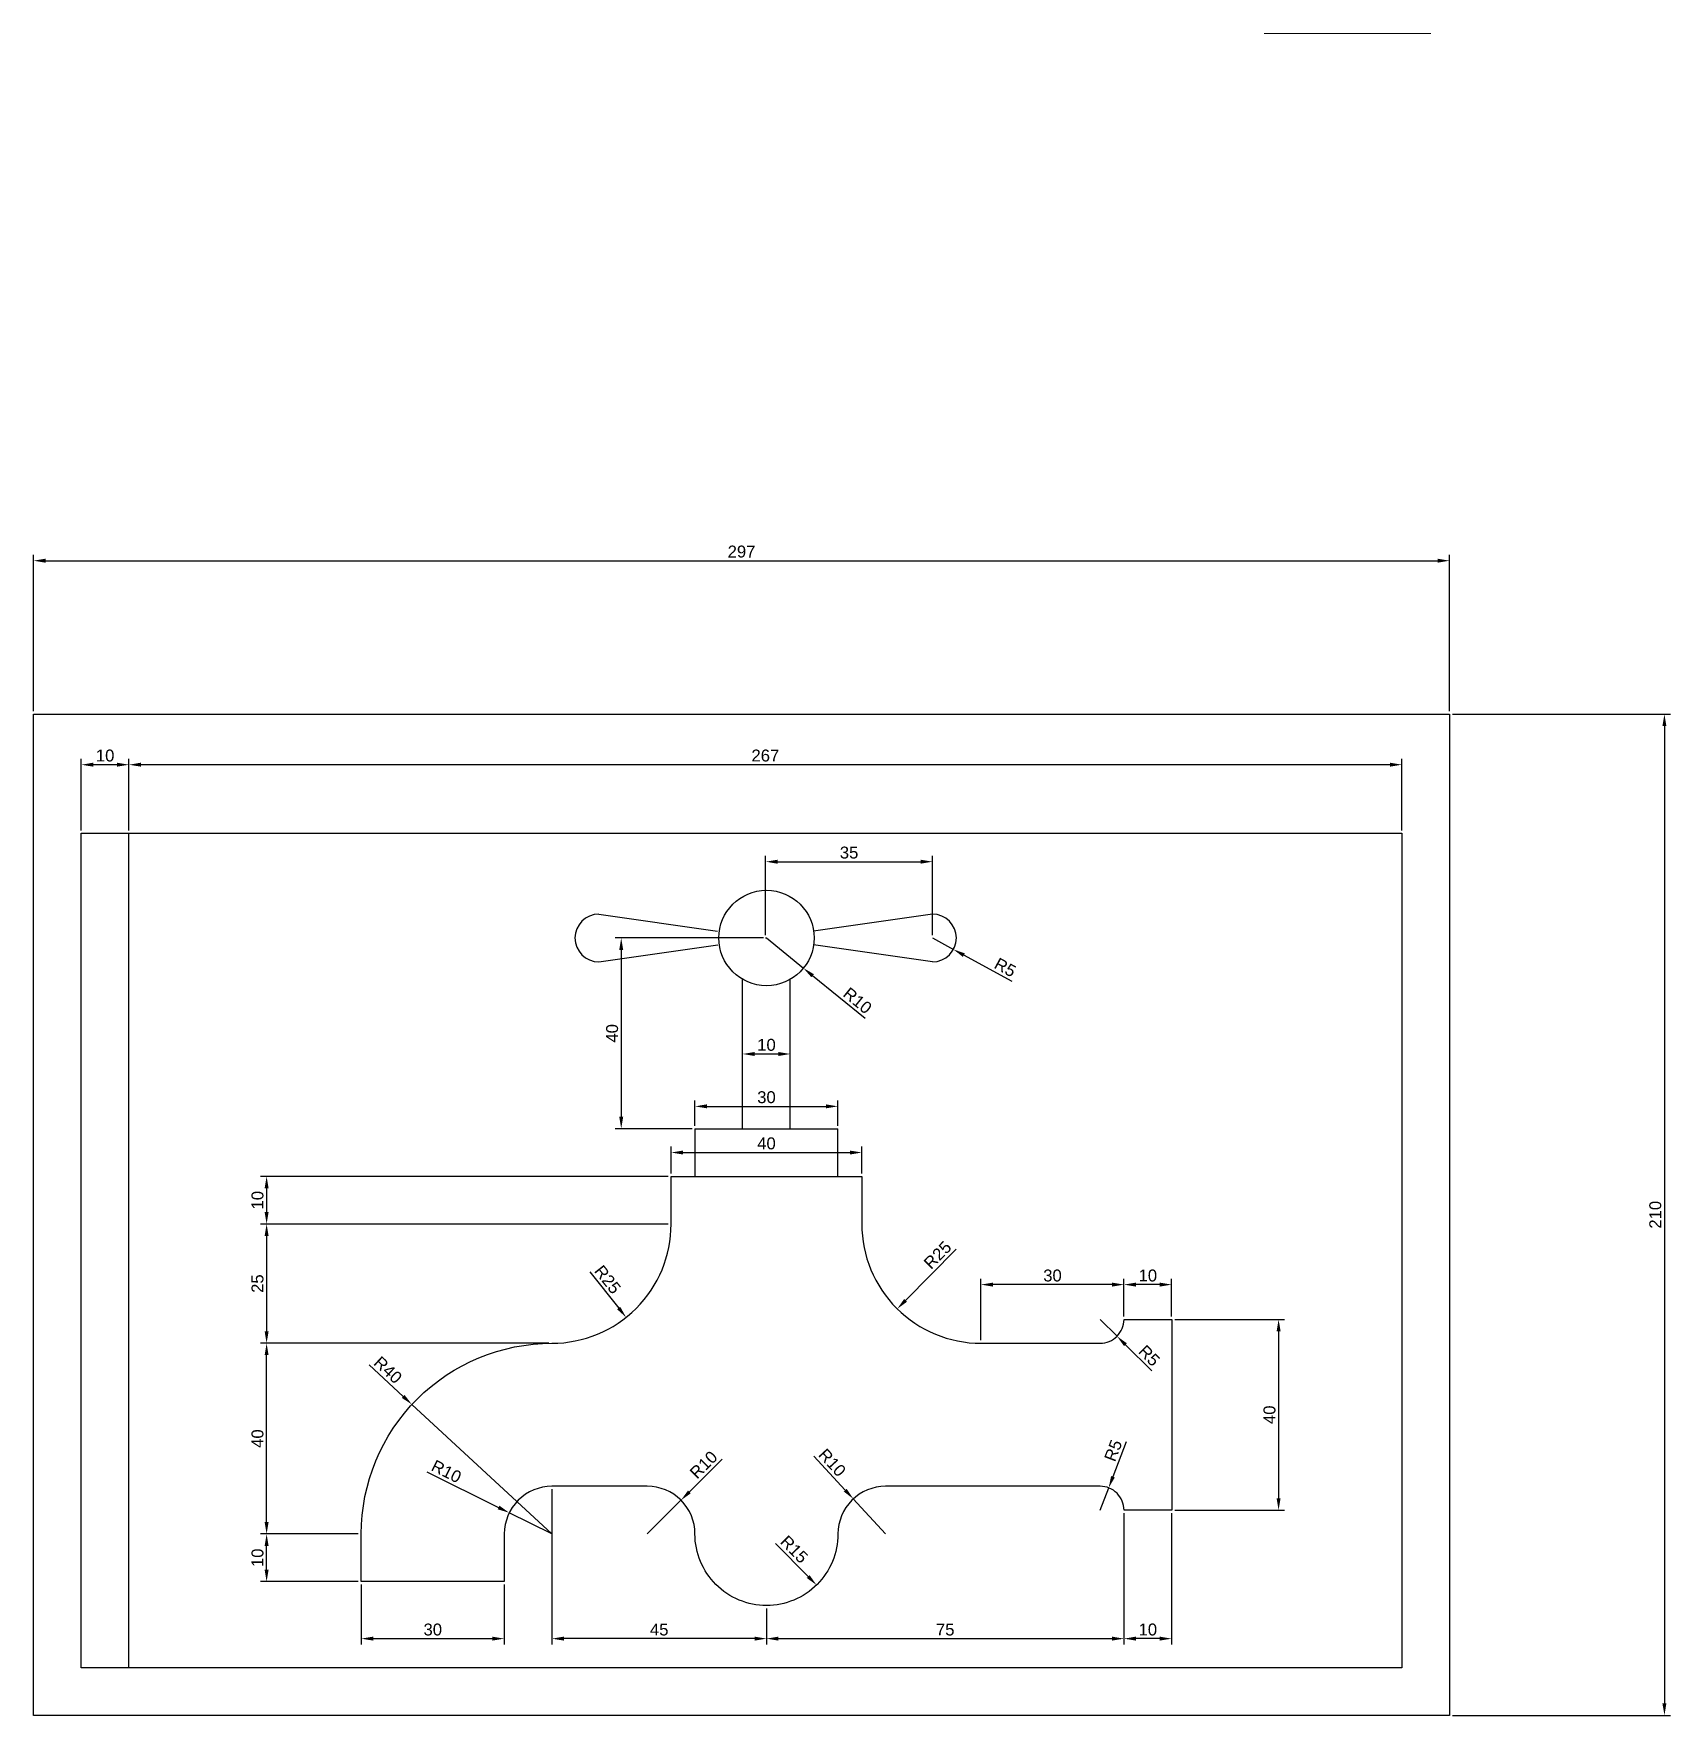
# Model space of a CAD drawing. Header units: millimetres. Extents: x 0 to 343, y 0 to 353.
import ezdxf

# ---------------------------------------------------------------- set-up
doc = ezdxf.new("R2010")
doc.units = ezdxf.units.MM
doc.layers.add('COTAS', color=240, linetype='Continuous', lineweight=9)
doc.layers.add('FORMATO', color=1, linetype='Continuous', plot=False)
doc.layers.add('POLILINEAS', color=86, linetype='Continuous', lineweight=30, plot=False)
doc.layers.add('ROTULO', color=5, linetype='Continuous', lineweight=30, plot=False)
doc.styles.get("Standard").update_dxf_attribs({"font": 'arial.ttf'})
doc.dimstyles.new('ISO-25', dxfattribs={"dimtxt": 2.5, "dimasz": 2.5, "dimexe": 1.25, "dimexo": 0.625, "dimtad": 1, "dimtxsty": 'Standard', "dimcen": 2.5, "dimadec": 0, "dimazin": 0, "dimtfac": 1, "dimtmove": 0, "dimatfit": 3, "dimfxl": 1, "dimarcsym": 0})

# ---------------------------------------------------------------- blocks, each defined once
blk = doc.blocks.new('*D1')
at = {"layer": 'COTAS', "color": 0, "lineweight": -2, "transparency": 16777216}
for p, q in [((297.63, 210), (343.35, 210)), ((342.1, 207.5), (342.1, 2.5)), ((297.63, 0), (343.35, 0))]:
    blk.add_line(p, q, dxfattribs=at)
at = {"layer": 'COTAS', "color": 0, "transparency": 16777216}
for points in [[(341.68, 207.5), (342.51, 207.5), (342.1, 210)], [(341.68, 2.5), (342.51, 2.5), (342.1, 0)]]:
    blk.add_solid(points, dxfattribs=at)
at = {"layer": 'Defpoints', "color": 0, "transparency": 16777216}
for p in [(297, 210), (297, 0), (342.1, 0)]:
    blk.add_point(p, dxfattribs=at)
at = {"layer": 'COTAS', "color": 0, "transparency": 16777216, "insert": (340.19, 105), "char_height": 2.5, "attachment_point": 5, "rotation": 90}
blk.add_mtext('210', dxfattribs=at)
blk = doc.blocks.new('*D2')
at = {"layer": 'COTAS', "color": 0, "lineweight": -2, "transparency": 16777216}
for p, q in [((0, 210.62), (0, 243.43)), ((297, 210.62), (297, 243.43)), ((2.5, 242.18), (294.5, 242.18))]:
    blk.add_line(p, q, dxfattribs=at)
at = {"layer": 'COTAS', "color": 0, "transparency": 16777216}
for points in [[(2.5, 242.6), (2.5, 241.76), (0, 242.18)], [(294.5, 242.6), (294.5, 241.76), (297, 242.18)]]:
    blk.add_solid(points, dxfattribs=at)
at = {"layer": 'Defpoints', "color": 0, "transparency": 16777216}
for p in [(297, 242.18), (0, 210), (297, 210)]:
    blk.add_point(p, dxfattribs=at)
at = {"layer": 'COTAS', "color": 0, "transparency": 16777216, "insert": (148.5, 244.08), "char_height": 2.5, "attachment_point": 5}
blk.add_mtext('297', dxfattribs=at)
blk = doc.blocks.new('*D6')
at = {"layer": 'COTAS', "color": 0, "lineweight": -2, "transparency": 16777216}
for p, q in [((20, 185.62), (20, 200.64)), ((284.5, 199.39), (22.5, 199.39)), ((287, 185.62), (287, 200.64))]:
    blk.add_line(p, q, dxfattribs=at)
at = {"layer": 'COTAS', "color": 0, "transparency": 16777216}
for points in [[(22.5, 199.81), (22.5, 198.98), (20, 199.39)], [(284.5, 199.81), (284.5, 198.98), (287, 199.39)]]:
    blk.add_solid(points, dxfattribs=at)
at = {"layer": 'Defpoints', "color": 0, "transparency": 16777216}
for p in [(20, 199.39), (20, 185), (287, 185)]:
    blk.add_point(p, dxfattribs=at)
at = {"layer": 'COTAS', "color": 0, "transparency": 16777216, "insert": (153.5, 201.3), "char_height": 2.5, "attachment_point": 5}
blk.add_mtext('267', dxfattribs=at)
blk = doc.blocks.new('*D7')
at = {"layer": 'COTAS', "color": 0, "lineweight": -2, "transparency": 16777216}
for p, q in [((10, 185.62), (10, 200.64)), ((17.5, 199.39), (12.5, 199.39)), ((20, 185.62), (20, 200.64))]:
    blk.add_line(p, q, dxfattribs=at)
at = {"layer": 'COTAS', "color": 0, "transparency": 16777216}
for points in [[(12.5, 199.81), (12.5, 198.98), (10, 199.39)], [(17.5, 199.81), (17.5, 198.98), (20, 199.39)]]:
    blk.add_solid(points, dxfattribs=at)
at = {"layer": 'Defpoints', "color": 0, "transparency": 16777216}
for p in [(10, 199.39), (10, 185), (20, 185)]:
    blk.add_point(p, dxfattribs=at)
at = {"layer": 'COTAS', "color": 0, "transparency": 16777216, "insert": (15, 201.3), "char_height": 2.5, "attachment_point": 5}
blk.add_mtext('10', dxfattribs=at)
blk = doc.blocks.new('*D10')
at = {"layer": 'COTAS', "color": 0, "lineweight": -2, "transparency": 16777216}
for p, q in [((239.36, 83.05), (262.41, 83.05)), ((261.16, 80.55), (261.16, 45.55)), ((239.36, 43.05), (262.41, 43.05))]:
    blk.add_line(p, q, dxfattribs=at)
at = {"layer": 'COTAS', "color": 0, "transparency": 16777216}
for points in [[(260.74, 80.55), (261.58, 80.55), (261.16, 83.05)], [(260.74, 45.55), (261.58, 45.55), (261.16, 43.05)]]:
    blk.add_solid(points, dxfattribs=at)
at = {"layer": 'Defpoints', "color": 0, "transparency": 16777216}
for p in [(238.73, 83.05), (238.73, 43.05), (261.16, 43.05)]:
    blk.add_point(p, dxfattribs=at)
at = {"layer": 'COTAS', "color": 0, "transparency": 16777216, "insert": (259.26, 63.05), "char_height": 2.5, "attachment_point": 5, "rotation": 90}
blk.add_mtext('40', dxfattribs=at)
blk = doc.blocks.new('*D11')
at = {"layer": 'COTAS', "color": 0, "lineweight": -2, "transparency": 16777216}
for p, q in [((228.73, 83.67), (228.73, 91.59)), ((236.23, 90.34), (231.23, 90.34)), ((238.73, 83.67), (238.73, 91.59))]:
    blk.add_line(p, q, dxfattribs=at)
at = {"layer": 'COTAS', "color": 0, "transparency": 16777216}
for points in [[(231.23, 90.76), (231.23, 89.93), (228.73, 90.34)], [(236.23, 90.76), (236.23, 89.93), (238.73, 90.34)]]:
    blk.add_solid(points, dxfattribs=at)
at = {"layer": 'Defpoints', "color": 0, "transparency": 16777216}
for p in [(228.73, 90.34), (228.73, 83.05), (238.73, 83.05)]:
    blk.add_point(p, dxfattribs=at)
at = {"layer": 'COTAS', "color": 0, "transparency": 16777216, "insert": (233.73, 92.24), "char_height": 2.5, "attachment_point": 5}
blk.add_mtext('10', dxfattribs=at)
blk = doc.blocks.new('*D13')
at = {"layer": 'COTAS', "color": 0, "lineweight": -2, "transparency": 16777216}
for p, q in [((198.73, 78.67), (198.73, 91.59)), ((226.23, 90.34), (201.23, 90.34)), ((228.73, 83.67), (228.73, 91.59))]:
    blk.add_line(p, q, dxfattribs=at)
at = {"layer": 'COTAS', "color": 0, "transparency": 16777216}
for points in [[(201.23, 90.76), (201.23, 89.93), (198.73, 90.34)], [(226.23, 90.76), (226.23, 89.93), (228.73, 90.34)]]:
    blk.add_solid(points, dxfattribs=at)
at = {"layer": 'Defpoints', "color": 0, "transparency": 16777216}
for p in [(198.73, 90.34), (228.73, 83.05), (198.73, 78.05)]:
    blk.add_point(p, dxfattribs=at)
at = {"layer": 'COTAS', "color": 0, "transparency": 16777216, "insert": (213.73, 92.24), "char_height": 2.5, "attachment_point": 5}
blk.add_mtext('30', dxfattribs=at)
blk = doc.blocks.new('*D19')
at = {"layer": 'COTAS', "color": 0, "lineweight": -2, "transparency": 16777216}
for p, q in [((68.11, 38.05), (47.62, 38.05)), ((48.87, 30.55), (48.87, 35.55)), ((68.11, 28.05), (47.62, 28.05))]:
    blk.add_line(p, q, dxfattribs=at)
at = {"layer": 'COTAS', "color": 0, "transparency": 16777216}
for points in [[(48.46, 35.55), (49.29, 35.55), (48.87, 38.05)], [(48.46, 30.55), (49.29, 30.55), (48.87, 28.05)]]:
    blk.add_solid(points, dxfattribs=at)
at = {"layer": 'Defpoints', "color": 0, "transparency": 16777216}
for p in [(48.87, 38.05), (68.73, 38.05), (68.73, 28.05)]:
    blk.add_point(p, dxfattribs=at)
at = {"layer": 'COTAS', "color": 0, "transparency": 16777216, "insert": (46.97, 33.05), "char_height": 2.5, "attachment_point": 5, "rotation": 90}
blk.add_mtext('10', dxfattribs=at)
blk = doc.blocks.new('*D20')
at = {"layer": 'COTAS', "color": 0, "lineweight": -2, "transparency": 16777216}
for p, q in [((108.11, 78.05), (47.62, 78.05)), ((48.87, 40.55), (48.87, 75.55)), ((68.11, 38.05), (47.62, 38.05))]:
    blk.add_line(p, q, dxfattribs=at)
at = {"layer": 'COTAS', "color": 0, "transparency": 16777216}
for points in [[(48.46, 75.55), (49.29, 75.55), (48.87, 78.05)], [(48.46, 40.55), (49.29, 40.55), (48.87, 38.05)]]:
    blk.add_solid(points, dxfattribs=at)
at = {"layer": 'Defpoints', "color": 0, "transparency": 16777216}
for p in [(48.87, 78.05), (108.73, 78.05), (68.73, 38.05)]:
    blk.add_point(p, dxfattribs=at)
at = {"layer": 'COTAS', "color": 0, "transparency": 16777216, "insert": (46.97, 58.05), "char_height": 2.5, "attachment_point": 5, "rotation": 90}
blk.add_mtext('40', dxfattribs=at)
blk = doc.blocks.new('*D21')
at = {"layer": 'COTAS', "color": 0, "lineweight": -2, "transparency": 16777216}
for p, q in [((133.11, 103.05), (47.62, 103.05)), ((48.87, 100.55), (48.87, 80.55)), ((108.11, 78.05), (47.62, 78.05))]:
    blk.add_line(p, q, dxfattribs=at)
at = {"layer": 'COTAS', "color": 0, "transparency": 16777216}
for points in [[(48.46, 100.55), (49.29, 100.55), (48.87, 103.05)], [(48.46, 80.55), (49.29, 80.55), (48.87, 78.05)]]:
    blk.add_solid(points, dxfattribs=at)
at = {"layer": 'Defpoints', "color": 0, "transparency": 16777216}
for p in [(133.73, 103.05), (48.87, 78.05), (108.73, 78.05)]:
    blk.add_point(p, dxfattribs=at)
at = {"layer": 'COTAS', "color": 0, "transparency": 16777216, "insert": (46.97, 90.55), "char_height": 2.5, "attachment_point": 5, "rotation": 90}
blk.add_mtext('25', dxfattribs=at)
blk = doc.blocks.new('*D22')
at = {"layer": 'COTAS', "color": 0, "lineweight": -2, "transparency": 16777216}
for p, q in [((133.11, 113.05), (47.62, 113.05)), ((48.87, 110.55), (48.87, 105.55)), ((133.11, 103.05), (47.62, 103.05))]:
    blk.add_line(p, q, dxfattribs=at)
at = {"layer": 'COTAS', "color": 0, "transparency": 16777216}
for points in [[(48.46, 110.55), (49.29, 110.55), (48.87, 113.05)], [(48.46, 105.55), (49.29, 105.55), (48.87, 103.05)]]:
    blk.add_solid(points, dxfattribs=at)
at = {"layer": 'Defpoints', "color": 0, "transparency": 16777216}
for p in [(133.73, 113.05), (48.87, 103.05), (133.73, 103.05)]:
    blk.add_point(p, dxfattribs=at)
at = {"layer": 'COTAS', "color": 0, "transparency": 16777216, "insert": (46.97, 108.05), "char_height": 2.5, "attachment_point": 5, "rotation": 90}
blk.add_mtext('10', dxfattribs=at)
blk = doc.blocks.new('*D23')
at = {"layer": 'COTAS', "color": 0, "lineweight": -2, "transparency": 16777216}
blk.add_line((155.66, 36.08), (162.48, 29.12), dxfattribs=at)
at = {"layer": 'COTAS', "color": 0, "transparency": 16777216}
blk.add_solid([(162.78, 29.41), (162.18, 28.83), (164.23, 27.33)], dxfattribs=at)
at = {"layer": 'Defpoints', "color": 0, "transparency": 16777216}
for p in [(153.73, 38.05), (164.23, 27.33)]:
    blk.add_point(p, dxfattribs=at)
at = {"layer": 'COTAS', "color": 0, "transparency": 16777216, "insert": (159.55, 34.82), "char_height": 2.5, "attachment_point": 5, "rotation": 314.418}
blk.add_mtext('R15', dxfattribs=at)
blk = doc.blocks.new('*D24')
at = {"layer": 'COTAS', "color": 0, "lineweight": -2, "transparency": 16777216}
for p, q in [((144.44, 53.75), (137.57, 46.88)), ((128.73, 38.05), (135.8, 45.12))]:
    blk.add_line(p, q, dxfattribs=at)
at = {"layer": 'COTAS', "color": 0, "transparency": 16777216}
blk.add_solid([(137.28, 47.18), (137.87, 46.59), (135.8, 45.12)], dxfattribs=at)
at = {"layer": 'Defpoints', "color": 0, "transparency": 16777216}
for p in [(135.8, 45.12), (128.73, 38.05)]:
    blk.add_point(p, dxfattribs=at)
at = {"layer": 'COTAS', "color": 0, "transparency": 16777216, "insert": (140.55, 52.55), "char_height": 2.5, "attachment_point": 5, "rotation": 45}
blk.add_mtext('R10', dxfattribs=at)
blk = doc.blocks.new('*D27')
at = {"layer": 'COTAS', "color": 0, "lineweight": -2, "transparency": 16777216}
for p, q in [((82.51, 51.05), (97.53, 43.6)), ((108.73, 38.05), (99.77, 42.49))]:
    blk.add_line(p, q, dxfattribs=at)
at = {"layer": 'COTAS', "color": 0, "transparency": 16777216}
blk.add_solid([(97.72, 43.97), (97.35, 43.22), (99.77, 42.49)], dxfattribs=at)
at = {"layer": 'Defpoints', "color": 0, "transparency": 16777216}
for p in [(99.77, 42.49), (108.73, 38.05)]:
    blk.add_point(p, dxfattribs=at)
at = {"layer": 'COTAS', "color": 0, "transparency": 16777216, "insert": (86.59, 51.15), "char_height": 2.5, "attachment_point": 5, "rotation": 333.6266}
blk.add_mtext('R10', dxfattribs=at)
blk = doc.blocks.new('*D28')
at = {"layer": 'COTAS', "color": 0, "lineweight": -2, "transparency": 16777216}
for p, q in [((70.39, 73.49), (77.53, 66.9)), ((108.73, 38.05), (79.36, 65.2))]:
    blk.add_line(p, q, dxfattribs=at)
at = {"layer": 'COTAS', "color": 0, "transparency": 16777216}
blk.add_solid([(77.81, 67.2), (77.24, 66.59), (79.36, 65.2)], dxfattribs=at)
at = {"layer": 'Defpoints', "color": 0, "transparency": 16777216}
for p in [(79.36, 65.2), (108.73, 38.05)]:
    blk.add_point(p, dxfattribs=at)
at = {"layer": 'COTAS', "color": 0, "transparency": 16777216, "insert": (74.33, 72.44), "char_height": 2.5, "attachment_point": 5, "rotation": 317.2421}
blk.add_mtext('R40', dxfattribs=at)
blk = doc.blocks.new('*D29')
at = {"layer": 'COTAS', "color": 0, "lineweight": -2, "transparency": 16777216}
blk.add_line((116.67, 93.06), (122.73, 85.43), dxfattribs=at)
at = {"layer": 'COTAS', "color": 0, "transparency": 16777216}
blk.add_solid([(123.06, 85.69), (122.41, 85.17), (124.29, 83.47)], dxfattribs=at)
at = {"layer": 'Defpoints', "color": 0, "transparency": 16777216}
for p in [(108.73, 103.05), (124.29, 83.47)]:
    blk.add_point(p, dxfattribs=at)
at = {"layer": 'COTAS', "color": 0, "transparency": 16777216, "insert": (120.41, 91.41), "char_height": 2.5, "attachment_point": 5, "rotation": 308.4784}
blk.add_mtext('R25', dxfattribs=at)
blk = doc.blocks.new('*D30')
at = {"layer": 'COTAS', "color": 0, "lineweight": -2, "transparency": 16777216}
blk.add_line((193.53, 97.78), (182.92, 87.04), dxfattribs=at)
at = {"layer": 'COTAS', "color": 0, "transparency": 16777216}
blk.add_solid([(182.62, 87.34), (183.21, 86.75), (181.16, 85.26)], dxfattribs=at)
at = {"layer": 'Defpoints', "color": 0, "transparency": 16777216}
for p in [(198.73, 103.05), (181.16, 85.26)]:
    blk.add_point(p, dxfattribs=at)
at = {"layer": 'COTAS', "color": 0, "transparency": 16777216, "insert": (189.63, 96.55), "char_height": 2.5, "attachment_point": 5, "rotation": 45.3343}
blk.add_mtext('R25', dxfattribs=at)
blk = doc.blocks.new('*D31')
at = {"layer": 'COTAS', "color": 0, "lineweight": -2, "transparency": 16777216}
for p, q in [((223.73, 83.05), (227.27, 79.51)), ((234.55, 72.23), (229.04, 77.74))]:
    blk.add_line(p, q, dxfattribs=at)
at = {"layer": 'COTAS', "color": 0, "transparency": 16777216}
blk.add_solid([(229.33, 78.04), (228.74, 77.45), (227.27, 79.51)], dxfattribs=at)
at = {"layer": 'Defpoints', "color": 0, "transparency": 16777216}
for p in [(223.73, 83.05), (227.27, 79.51)]:
    blk.add_point(p, dxfattribs=at)
at = {"layer": 'COTAS', "color": 0, "transparency": 16777216, "insert": (234.02, 75.44), "char_height": 2.5, "attachment_point": 5, "rotation": 315}
blk.add_mtext('R5', dxfattribs=at)
blk = doc.blocks.new('*D32')
at = {"layer": 'COTAS', "color": 0, "lineweight": -2, "transparency": 16777216}
for p, q in [((229.19, 57.34), (226.41, 50.05)), ((223.73, 43.05), (225.52, 47.72))]:
    blk.add_line(p, q, dxfattribs=at)
at = {"layer": 'COTAS', "color": 0, "transparency": 16777216}
blk.add_solid([(226.02, 50.2), (226.8, 49.9), (225.52, 47.72)], dxfattribs=at)
at = {"layer": 'Defpoints', "color": 0, "transparency": 16777216}
for p in [(225.52, 47.72), (223.73, 43.05)]:
    blk.add_point(p, dxfattribs=at)
at = {"layer": 'COTAS', "color": 0, "transparency": 16777216, "insert": (226.47, 55.54), "char_height": 2.5, "attachment_point": 5, "rotation": 69.0994}
blk.add_mtext('R5', dxfattribs=at)
blk = doc.blocks.new('*D33')
at = {"layer": 'COTAS', "color": 0, "lineweight": -2, "transparency": 16777216}
for p, q in [((163.67, 54.38), (170.26, 47.23)), ((178.73, 38.05), (171.95, 45.4))]:
    blk.add_line(p, q, dxfattribs=at)
at = {"layer": 'COTAS', "color": 0, "transparency": 16777216}
blk.add_solid([(170.56, 47.52), (169.95, 46.95), (171.95, 45.4)], dxfattribs=at)
at = {"layer": 'Defpoints', "color": 0, "transparency": 16777216}
for p in [(171.95, 45.4), (178.73, 38.05)]:
    blk.add_point(p, dxfattribs=at)
at = {"layer": 'COTAS', "color": 0, "transparency": 16777216, "insert": (167.52, 53.01), "char_height": 2.5, "attachment_point": 5, "rotation": 312.6809}
blk.add_mtext('R10', dxfattribs=at)
blk = doc.blocks.new('*D36')
at = {"layer": 'COTAS', "color": 0, "lineweight": -2, "transparency": 16777216}
for p, q in [((228.73, 42.42), (228.73, 14.84)), ((153.73, 22.42), (153.73, 14.84)), ((156.23, 16.09), (226.23, 16.09))]:
    blk.add_line(p, q, dxfattribs=at)
at = {"layer": 'COTAS', "color": 0, "transparency": 16777216}
for points in [[(156.23, 16.51), (156.23, 15.68), (153.73, 16.09)], [(226.23, 16.51), (226.23, 15.68), (228.73, 16.09)]]:
    blk.add_solid(points, dxfattribs=at)
at = {"layer": 'Defpoints', "color": 0, "transparency": 16777216}
for p in [(228.73, 43.05), (153.73, 23.05), (228.73, 16.09)]:
    blk.add_point(p, dxfattribs=at)
at = {"layer": 'COTAS', "color": 0, "transparency": 16777216, "insert": (191.23, 17.99), "char_height": 2.5, "attachment_point": 5}
blk.add_mtext('75', dxfattribs=at)
blk = doc.blocks.new('*D37')
at = {"layer": 'COTAS', "color": 0, "lineweight": -2, "transparency": 16777216}
for p, q in [((228.73, 42.42), (228.73, 14.84)), ((238.73, 42.42), (238.73, 14.84)), ((236.23, 16.09), (231.23, 16.09))]:
    blk.add_line(p, q, dxfattribs=at)
at = {"layer": 'COTAS', "color": 0, "transparency": 16777216}
for points in [[(231.23, 16.51), (231.23, 15.68), (228.73, 16.09)], [(236.23, 16.51), (236.23, 15.68), (238.73, 16.09)]]:
    blk.add_solid(points, dxfattribs=at)
at = {"layer": 'Defpoints', "color": 0, "transparency": 16777216}
for p in [(228.73, 43.05), (238.73, 43.05), (228.73, 16.09)]:
    blk.add_point(p, dxfattribs=at)
at = {"layer": 'COTAS', "color": 0, "transparency": 16777216, "insert": (233.73, 17.99), "char_height": 2.5, "attachment_point": 5}
blk.add_mtext('10', dxfattribs=at)
blk = doc.blocks.new('*D38')
at = {"layer": 'COTAS', "color": 0, "lineweight": -2, "transparency": 16777216}
for p, q in [((108.73, 47.42), (108.73, 14.84)), ((153.73, 22.42), (153.73, 14.84)), ((151.23, 16.09), (111.23, 16.09))]:
    blk.add_line(p, q, dxfattribs=at)
at = {"layer": 'COTAS', "color": 0, "transparency": 16777216}
for points in [[(111.23, 16.51), (111.23, 15.68), (108.73, 16.09)], [(151.23, 16.51), (151.23, 15.68), (153.73, 16.09)]]:
    blk.add_solid(points, dxfattribs=at)
at = {"layer": 'Defpoints', "color": 0, "transparency": 16777216}
for p in [(108.73, 48.05), (153.73, 23.05), (108.73, 16.09)]:
    blk.add_point(p, dxfattribs=at)
at = {"layer": 'COTAS', "color": 0, "transparency": 16777216, "insert": (131.23, 17.99), "char_height": 2.5, "attachment_point": 5}
blk.add_mtext('45', dxfattribs=at)
blk = doc.blocks.new('*D39')
at = {"layer": 'COTAS', "color": 0, "lineweight": -2, "transparency": 16777216}
for p, q in [((68.73, 27.42), (68.73, 14.84)), ((98.73, 27.42), (98.73, 14.84)), ((71.23, 16.09), (96.23, 16.09))]:
    blk.add_line(p, q, dxfattribs=at)
at = {"layer": 'COTAS', "color": 0, "transparency": 16777216}
for points in [[(71.23, 16.51), (71.23, 15.68), (68.73, 16.09)], [(96.23, 16.51), (96.23, 15.68), (98.73, 16.09)]]:
    blk.add_solid(points, dxfattribs=at)
at = {"layer": 'Defpoints', "color": 0, "transparency": 16777216}
for p in [(68.73, 28.05), (98.73, 28.05), (98.73, 16.09)]:
    blk.add_point(p, dxfattribs=at)
at = {"layer": 'COTAS', "color": 0, "transparency": 16777216, "insert": (83.73, 17.99), "char_height": 2.5, "attachment_point": 5}
blk.add_mtext('30', dxfattribs=at)
blk = doc.blocks.new('*D40')
at = {"layer": 'COTAS', "color": 0, "lineweight": -2, "transparency": 16777216}
for p, q in [((188.56, 163.05), (192.95, 160.65)), ((205.24, 153.93), (195.14, 159.45))]:
    blk.add_line(p, q, dxfattribs=at)
at = {"layer": 'COTAS', "color": 0, "transparency": 16777216}
blk.add_solid([(195.34, 159.82), (194.94, 159.08), (192.95, 160.65)], dxfattribs=at)
at = {"layer": 'Defpoints', "color": 0, "transparency": 16777216}
for p in [(188.56, 163.05), (192.95, 160.65)]:
    blk.add_point(p, dxfattribs=at)
at = {"layer": 'COTAS', "color": 0, "transparency": 16777216, "insert": (203.82, 156.87), "char_height": 2.5, "attachment_point": 5, "rotation": 331.3518}
blk.add_mtext('R5', dxfattribs=at)
blk = doc.blocks.new('*D41')
at = {"layer": 'COTAS', "color": 0, "lineweight": -2, "transparency": 16777216}
for p, q in [((153.73, 163.05), (161.48, 156.72)), ((174.42, 146.16), (163.41, 155.14))]:
    blk.add_line(p, q, dxfattribs=at)
at = {"layer": 'COTAS', "color": 0, "transparency": 16777216}
blk.add_solid([(163.68, 155.46), (163.15, 154.82), (161.48, 156.72)], dxfattribs=at)
at = {"layer": 'Defpoints', "color": 0, "transparency": 16777216}
for p in [(153.73, 163.05), (161.48, 156.72)]:
    blk.add_point(p, dxfattribs=at)
at = {"layer": 'COTAS', "color": 0, "transparency": 16777216, "insert": (172.83, 149.91), "char_height": 2.5, "attachment_point": 5, "rotation": 320.7715}
blk.add_mtext('R10', dxfattribs=at)
blk = doc.blocks.new('*D42')
at = {"layer": 'COTAS', "color": 0, "lineweight": -2, "transparency": 16777216}
for p, q in [((153.56, 163.67), (153.56, 180.3)), ((188.56, 163.67), (188.56, 180.3)), ((156.06, 179.05), (186.06, 179.05))]:
    blk.add_line(p, q, dxfattribs=at)
at = {"layer": 'COTAS', "color": 0, "transparency": 16777216}
for points in [[(156.06, 179.46), (156.06, 178.63), (153.56, 179.05)], [(186.06, 179.46), (186.06, 178.63), (188.56, 179.05)]]:
    blk.add_solid(points, dxfattribs=at)
at = {"layer": 'Defpoints', "color": 0, "transparency": 16777216}
for p in [(188.56, 179.05), (153.56, 163.05), (188.56, 163.05)]:
    blk.add_point(p, dxfattribs=at)
at = {"layer": 'COTAS', "color": 0, "transparency": 16777216, "insert": (171.06, 180.95), "char_height": 2.5, "attachment_point": 5}
blk.add_mtext('35', dxfattribs=at)
blk = doc.blocks.new('*D43')
at = {"layer": 'COTAS', "color": 0, "lineweight": -2, "transparency": 16777216}
for p, q in [((153.11, 163.05), (122.01, 163.05)), ((123.26, 160.55), (123.26, 125.55)), ((138.11, 123.05), (122.01, 123.05))]:
    blk.add_line(p, q, dxfattribs=at)
at = {"layer": 'COTAS', "color": 0, "transparency": 16777216}
for points in [[(122.84, 160.55), (123.68, 160.55), (123.26, 163.05)], [(122.84, 125.55), (123.68, 125.55), (123.26, 123.05)]]:
    blk.add_solid(points, dxfattribs=at)
at = {"layer": 'Defpoints', "color": 0, "transparency": 16777216}
for p in [(153.73, 163.05), (123.26, 123.05), (138.73, 123.05)]:
    blk.add_point(p, dxfattribs=at)
at = {"layer": 'COTAS', "color": 0, "transparency": 16777216, "insert": (121.36, 143.05), "char_height": 2.5, "attachment_point": 5, "rotation": 90}
blk.add_mtext('40', dxfattribs=at)
blk = doc.blocks.new('*D45')
at = {"layer": 'COTAS', "color": 0, "lineweight": -2, "transparency": 16777216}
for p, q in [((133.73, 113.67), (133.73, 119.3)), ((136.23, 118.05), (171.23, 118.05)), ((173.73, 113.67), (173.73, 119.3))]:
    blk.add_line(p, q, dxfattribs=at)
at = {"layer": 'COTAS', "color": 0, "transparency": 16777216}
for points in [[(136.23, 118.46), (136.23, 117.63), (133.73, 118.05)], [(171.23, 118.46), (171.23, 117.63), (173.73, 118.05)]]:
    blk.add_solid(points, dxfattribs=at)
at = {"layer": 'Defpoints', "color": 0, "transparency": 16777216}
for p in [(173.73, 118.05), (133.73, 113.05), (173.73, 113.05)]:
    blk.add_point(p, dxfattribs=at)
at = {"layer": 'COTAS', "color": 0, "transparency": 16777216, "insert": (153.73, 119.95), "char_height": 2.5, "attachment_point": 5}
blk.add_mtext('40', dxfattribs=at)
blk = doc.blocks.new('*D46')
at = {"layer": 'COTAS', "color": 0, "lineweight": -2, "transparency": 16777216}
for p, q in [((138.73, 123.67), (138.73, 128.98)), ((141.23, 127.73), (166.23, 127.73)), ((168.73, 123.67), (168.73, 128.98))]:
    blk.add_line(p, q, dxfattribs=at)
at = {"layer": 'COTAS', "color": 0, "transparency": 16777216}
for points in [[(141.23, 128.15), (141.23, 127.32), (138.73, 127.73)], [(166.23, 128.15), (166.23, 127.32), (168.73, 127.73)]]:
    blk.add_solid(points, dxfattribs=at)
at = {"layer": 'Defpoints', "color": 0, "transparency": 16777216}
for p in [(168.73, 127.73), (138.73, 123.05), (168.73, 123.05)]:
    blk.add_point(p, dxfattribs=at)
at = {"layer": 'COTAS', "color": 0, "transparency": 16777216, "insert": (153.73, 129.64), "char_height": 2.5, "attachment_point": 5}
blk.add_mtext('30', dxfattribs=at)
blk = doc.blocks.new('*D47')
at = {"layer": 'COTAS', "color": 0, "lineweight": -2, "transparency": 16777216}
for p, q in [((148.73, 139.34), (148.73, 139.97)), ((151.23, 138.72), (156.23, 138.72)), ((158.73, 139.34), (158.73, 139.97))]:
    blk.add_line(p, q, dxfattribs=at)
at = {"layer": 'COTAS', "color": 0, "transparency": 16777216}
for points in [[(151.23, 139.13), (151.23, 138.3), (148.73, 138.72)], [(156.23, 139.13), (156.23, 138.3), (158.73, 138.72)]]:
    blk.add_solid(points, dxfattribs=at)
at = {"layer": 'Defpoints', "color": 0, "transparency": 16777216}
for p in [(148.73, 138.72), (158.73, 138.72), (158.73, 138.72)]:
    blk.add_point(p, dxfattribs=at)
at = {"layer": 'COTAS', "color": 0, "transparency": 16777216, "insert": (153.73, 140.62), "char_height": 2.5, "attachment_point": 5}
blk.add_mtext('10', dxfattribs=at)

msp = doc.modelspace()

# ---------------------------------------------------------------- linework, layer by layer
at = {"layer": 'COTAS'}
msp.add_line((293.13, 352.726), (258.13, 352.726), dxfattribs=at)
at = {"layer": 'FORMATO'}
msp.add_lwpolyline([(0, 0), (0, 210), (297, 210), (297, 0), (0, 0)], dxfattribs=at)
at = {"layer": 'POLILINEAS'}
for p, q in [((118.561, 168.045), (143.492, 164.466)), ((188.561, 168.045), (163.631, 164.466)), ((153.561, 163.045), (153.732, 163.045)), ((118.561, 158.045), (143.494, 161.607)), ((188.561, 158.045), (163.628, 161.607)), ((148.732, 123.045), (148.732, 154.385)), ((158.732, 123.045), (158.732, 154.385)), ((138.732, 123.045), (138.732, 113.045)), ((138.732, 123.045), (168.732, 123.045)), ((168.732, 113.045), (168.732, 123.045))]:
    msp.add_line(p, q, dxfattribs=at)
msp.add_lwpolyline([(68.732, 28.045), (68.732, 38.045), (68.732, 38.045, -0.4142136), (108.732, 78.045), (108.732, 78.045), (108.732, 78.045, 0.4142136), (133.732, 103.045), (133.732, 103.045), (133.732, 113.045), (173.732, 113.045), (173.732, 103.045), (173.732, 103.045, 0.4142136), (198.732, 78.045), (198.732, 78.045), (223.732, 78.045, 0.4142136), (228.732, 83.045), (228.732, 83.045), (238.732, 83.045), (238.732, 43.045), (228.732, 43.045), (228.732, 43.045, 0.4142136), (223.732, 48.045), (223.732, 48.045), (178.732, 48.045), (178.732, 48.045, 0.4142136), (168.732, 38.045), (168.732, 38.045), (168.732, 38.045, -0.4142136), (153.732, 23.045), (153.732, 23.045), (153.732, 23.045, -0.4142136), (138.732, 38.045), (138.732, 38.045), (138.732, 38.045, 0.4142136), (128.732, 48.045), (128.732, 48.045), (108.732, 48.045), (108.732, 48.045, 0.4142136), (98.732, 38.045), (98.732, 38.045), (98.732, 28.045), (68.732, 28.045)], format="xyb", dxfattribs=at)
msp.add_circle((153.732, 163.045), 10, dxfattribs=at)
for centre, start, end in [((118.561, 163.045), 90, 270), ((188.561, 163.045), 270, 90)]:
    msp.add_arc(centre, 5, start, end, dxfattribs=at)
at = {"layer": 'ROTULO'}
msp.add_line((20, 10), (20, 185), dxfattribs=at)
msp.add_lwpolyline([(10, 10), (10, 185), (287, 185), (287, 10), (10, 10)], dxfattribs=at)

# ---------------------------------------------------------------- dimensions: what is measured, and where the dimension line sits
at = {"layer": 'COTAS'}
for base, p1, p2, picture, middle in [((297, 242.18), (0, 210), (297, 210), '*D2', (148.5, 244.082)), ((10, 199.395), (20, 185), (10, 185), '*D7', (15, 201.296)), ((20, 199.395), (287, 185), (20, 185), '*D6', (153.5, 201.296)), ((188.561, 179.045), (153.561, 163.045), (188.561, 163.045), '*D42', (171.061, 180.948)), ((158.732, 138.715), (148.732, 138.715), (158.732, 138.715), '*D47', (153.732, 140.617)), ((168.732, 127.734), (138.732, 123.045), (168.732, 123.045), '*D46', (153.732, 129.637)), ((173.732, 118.045), (133.732, 113.045), (173.732, 113.045), '*D45', (153.732, 119.947)), ((198.732, 90.342), (228.732, 83.045), (198.732, 78.045), '*D13', (213.732, 92.245)), ((228.732, 90.342), (238.732, 83.045), (228.732, 83.045), '*D11', (233.732, 92.244)), ((108.732, 16.092), (153.732, 23.045), (108.732, 48.045), '*D38', (131.232, 17.989)), ((228.732, 16.092), (153.732, 23.045), (228.732, 43.045), '*D36', (191.232, 17.989)), ((228.732, 16.092), (238.732, 43.045), (228.732, 43.045), '*D37', (233.732, 17.994)), ((98.732, 16.092), (68.732, 28.045), (98.732, 28.045), '*D39', (83.732, 17.995))]:
    dim = msp.add_linear_dim(base=base, p1=p1, p2=p2, dimstyle='ISO-25', dxfattribs=at)
    dim.commit()
    dim.dimension.update_dxf_attribs({"geometry": picture, "text_midpoint": middle})
for base, p1, p2, picture, middle in [((342.095, 0), (297, 210), (297, 0), '*D1', (340.194, 105)), ((123.26, 123.045), (153.732, 163.045), (138.732, 123.045), '*D43', (121.359, 143.045)), ((48.873, 103.045), (133.732, 113.045), (133.732, 103.045), '*D22', (46.972, 108.045)), ((48.873, 78.045), (133.732, 103.045), (108.732, 78.045), '*D21', (46.972, 90.545)), ((48.873, 78.045), (68.732, 38.045), (108.732, 78.045), '*D20', (46.972, 58.045)), ((48.873, 38.045), (68.732, 28.045), (68.732, 38.045), '*D19', (46.972, 33.045))]:
    dim = msp.add_linear_dim(base=base, p1=p1, p2=p2, angle=90, dimstyle='ISO-25', dxfattribs=at)
    dim.commit()
    dim.dimension.update_dxf_attribs({"geometry": picture, "text_midpoint": middle})
for center, mpoint, picture, middle in [((153.732, 163.045), (161.478, 156.721), '*D41', (171.625, 148.438)), ((188.561, 163.045), (192.949, 160.648), '*D40', (202.916, 155.203)), ((108.732, 103.045), (124.288, 83.474), '*D29', (118.923, 90.223)), ((198.732, 103.045), (181.158, 85.265), '*D30', (190.987, 95.209)), ((108.732, 38.045), (99.773, 42.488), '*D27', (85.741, 49.445)), ((153.732, 38.045), (164.23, 27.332), '*D23', (158.197, 33.489))]:
    dim = msp.add_radius_dim(center=center, mpoint=mpoint, dimstyle='ISO-25', dxfattribs=at)
    dim.commit()
    dim.dimension.update_dxf_attribs({"geometry": picture, "text_midpoint": middle, "dimtype": 164})
for center, mpoint, picture, middle in [((223.732, 83.045), (227.268, 79.51), '*D31', (234.018, 75.441)), ((108.732, 38.045), (79.363, 65.202), '*D28', (74.334, 72.441)), ((223.732, 43.045), (225.516, 47.716), '*D32', (226.473, 55.54)), ((128.732, 38.045), (135.803, 45.117), '*D24', (140.545, 52.548)), ((178.732, 38.045), (171.953, 45.397), '*D33', (167.516, 53.014))]:
    dim = msp.add_radius_dim(center=center, mpoint=mpoint, dimstyle='ISO-25', dxfattribs=at)
    dim.commit()
    dim.dimension.update_dxf_attribs({"geometry": picture, "text_midpoint": middle})
dim = msp.add_aligned_dim(p1=(238.732, 83.045), p2=(238.732, 43.045), distance=22.429, dimstyle='ISO-25', dxfattribs=at)
dim.commit()
dim.dimension.update_dxf_attribs({"geometry": '*D10', "text_midpoint": (259.26, 63.045)})

doc.saveas('drawing.dxf')
